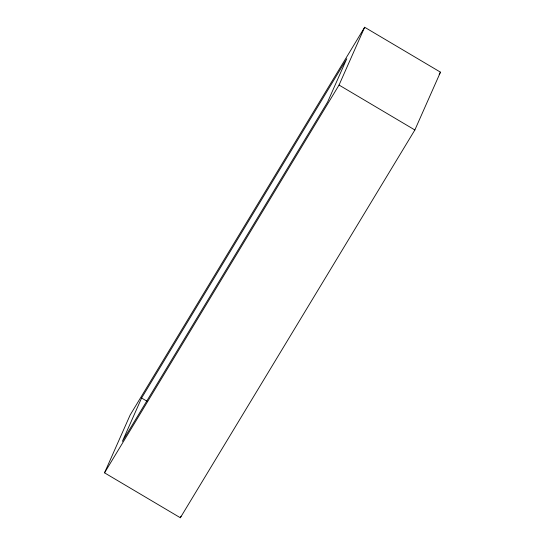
<?xml version="1.0" encoding="UTF-8"?>
<svg xmlns="http://www.w3.org/2000/svg" width="545" height="545" viewBox="0 0 545 545"><rect width="100%" height="100%" fill="white"/><g stroke="black" fill="none" stroke-linecap="round" stroke-linejoin="round"><path stroke-width="0.82" d="M104.524 472.835L130.139 415.024L364.659 27.25L440.476 72.165L414.861 129.976L180.341 517.75L104.524 472.835L339.045 85.054L364.659 27.25M141.598 398.014L122.38 441.368L327.586 102.065L346.804 58.71L141.598 398.014L147.429 401.474M180.341 517.75L181.022 516.21M439.154 74.352L440.476 72.165M339.045 85.054L414.861 129.976"/></g></svg>
